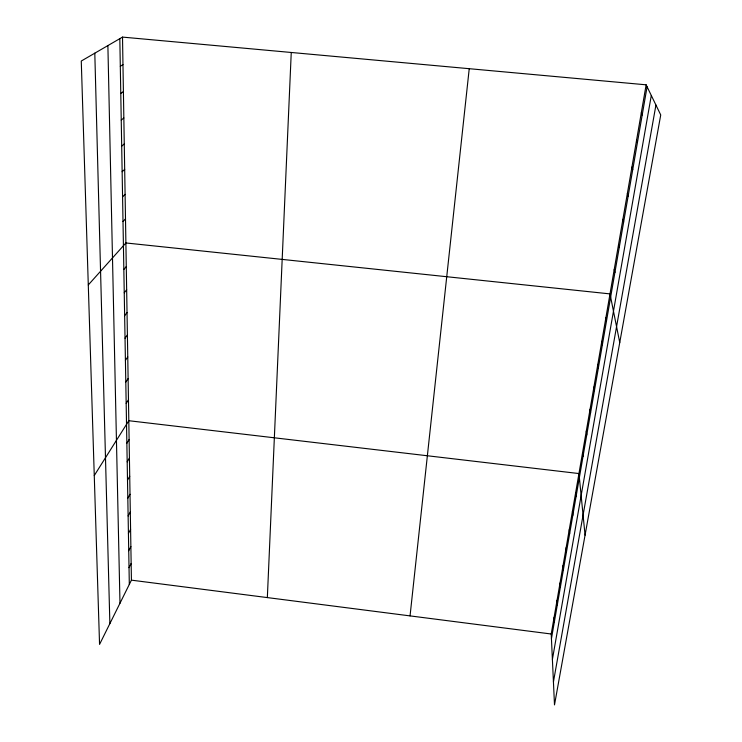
<?xml version="1.0" encoding="UTF-8"?>
<svg xmlns="http://www.w3.org/2000/svg" width="742" height="742" viewBox="0 0 742 742"><rect width="100%" height="100%" fill="white"/><g stroke="black" fill="none" stroke-linecap="round" stroke-linejoin="round"><path stroke-width="1.11" d="M267.343 597.588L291.254 52.478M410.048 615.897L469.232 68.7M646.143 84.82L660.732 114.936L554.497 704.9L551.223 634.002L646.143 84.82L122.513 37.1L81.268 61.029L99.558 644.399L131.427 580.151L122.513 37.1M551.445 638.704L647.089 86.777M552.4 659.443L651.3 95.477M553.439 681.917L655.937 105.03M129.025 567.686L131.158 563.475M128.728 550.703L130.88 546.557M128.422 533.461L130.592 529.38M128.125 515.959L130.314 511.952M127.81 498.197L130.017 494.255M127.503 480.157L129.729 476.29M127.179 461.839L129.423 458.055M126.854 443.234L129.117 439.524M94.262 475.557L128.811 420.714L578.955 473.554L585.067 535.158M126.168 403.36L128.468 399.836M125.797 382.019L128.125 378.587M125.417 360.306L127.763 356.967M125.036 338.204L127.401 334.976M124.637 315.702L127.04 312.586M124.239 292.793L126.659 289.788M123.84 269.467L126.279 266.582M88.289 284.947L125.899 242.959L610.007 293.897L619.746 342.544M123.005 221.515L125.5 218.89M122.578 196.862L125.101 194.367M122.142 171.745L124.684 169.389M121.697 146.146L124.266 143.939M121.243 120.056L123.84 117.997M120.779 93.455L123.413 91.554M120.306 66.326L122.968 64.591M131.427 580.151L551.223 634.002M641.301 112.803L642.21 114.945M636.562 140.229L637.424 142.538M631.915 167.117L632.74 169.584M627.361 193.467L628.149 196.092M622.9 219.307L623.642 222.081M618.513 244.647L619.227 247.568M614.218 269.504L614.895 272.564M605.871 317.826L606.474 321.138M601.808 341.311L602.383 344.742M597.829 364.368L598.367 367.911M593.915 386.999L594.425 390.663M590.076 409.222L590.558 412.988M586.301 431.056L586.755 434.923M582.6 452.49L583.027 456.46M575.681 492.521L576.061 496.667M572.453 511.192L572.805 515.412M569.281 529.565L569.615 533.86M566.155 547.652L566.461 552.02M563.076 565.45L563.363 569.902M560.043 582.989L560.321 587.497M557.057 600.25L557.316 604.832M554.126 617.261L554.357 621.898M94.8 53.174L109.872 623.605M107.887 45.587L119.981 603.237M119.824 38.658L129.312 584.418"/></g></svg>
